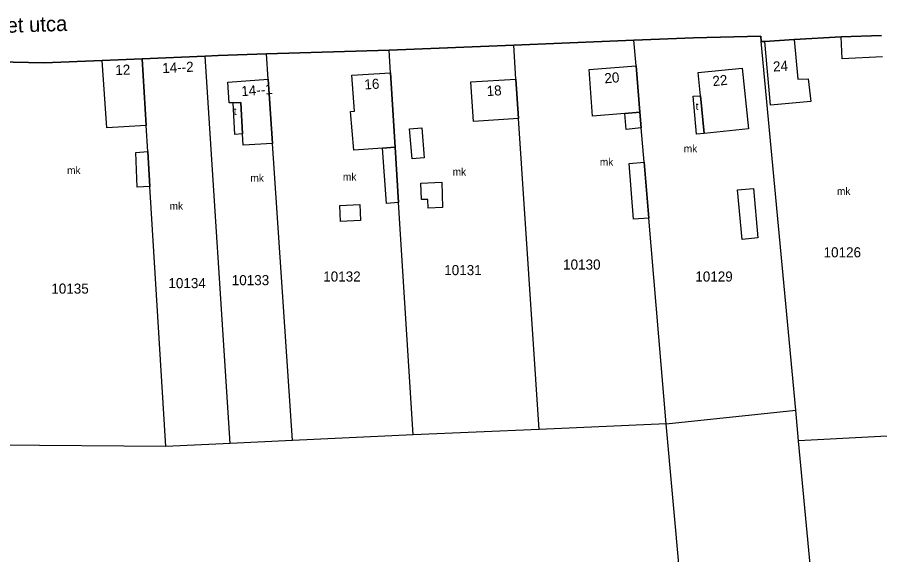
# Model space of a CAD drawing. Extents: x 768299 to 772392, y 136157 to 140026.
# Drawn here: x 769947.4 to 770118.7, y 139096 to 139202.8 of the extents above; entities that cross this region are included whole.
import ezdxf

# ---------------------------------------------------------------- set-up
doc = ezdxf.new("R2010")
doc.units = 0
for name, color, linetype in [('ITR-10-FRL_HATAR', 7, 'Continuous'), ('ITR-11-HRSZ', 7, 'Continuous'), ('ITR-15-MIN_OSZT', 7, 'Continuous'), ('ITR-30-LAKOEPULET', 7, 'Continuous'), ('ITR-31-GAZD_EPULET', 7, 'Continuous'), ('ITR-35-HAZSZAM', 7, 'Continuous'), ('ITR-36-EPULET_TART', 7, 'Continuous'), ('ITR-43-UTCANEV', 7, 'Continuous')]:
    doc.layers.add(name, color=color, linetype=linetype)

msp = doc.modelspace()

# ---------------------------------------------------------------- linework, layer by layer
at = {"layer": 'ITR-10-FRL_HATAR'}
for p, q in [((770095.06, 139199.06), (770081.72, 139198.72)), ((770095.17, 139198), (770095.06, 139199.06)), ((770111.03, 139198.94), (770101.7, 139198.39)), ((770119.03, 139199.22), (770111.03, 139198.94)), ((770046.01, 139197.25), (770021.26, 139196.3)), ((770069.87, 139198.29), (770046.01, 139197.25)), ((770046.46, 139190.52), (770046.01, 139197.25)), ((770081.72, 139198.72), (770069.87, 139198.29)), ((770070.3, 139193.18), (770069.87, 139198.29)), ((770095.91, 139198.04), (770095.17, 139198)), ((770102.01, 139124.77), (770095.17, 139198)), ((770101.7, 139198.39), (770095.91, 139198.04)), ((769996.94, 139195.54), (769987.33, 139195.24)), ((770021.26, 139196.3), (769996.94, 139195.54)), ((769997.28, 139190.53), (769996.94, 139195.54)), ((770021.54, 139191.79), (770021.26, 139196.3)), ((769952.79, 139193.78), (769938.86, 139194.11)), ((769964.28, 139194.25), (769952.79, 139193.78)), ((769972.25, 139194.54), (769964.28, 139194.25)), ((769984.72, 139195.12), (769972.25, 139194.54)), ((769973.05, 139181.31), (769972.25, 139194.54)), ((769987.33, 139195.24), (769984.72, 139195.12)), ((769989.71, 139118.17), (769984.72, 139195.12)), ((770071.08, 139183.96), (770070.3, 139193.18)), ((769998.13, 139177.72), (769997.28, 139190.53)), ((770022.47, 139177.01), (770021.54, 139191.79)), ((770046.98, 139182.7), (770046.46, 139190.52)), ((770071.34, 139180.83), (770071.08, 139183.96)), ((770051.09, 139120.9), (770046.98, 139182.7)), ((769973.37, 139176.14), (769973.05, 139181.31)), ((770071.92, 139174.07), (770071.34, 139180.83)), ((770002.08, 139118.75), (769998.13, 139177.72)), ((770023.16, 139166.01), (770022.47, 139177.01)), ((769973.79, 139169.22), (769973.37, 139176.14)), ((770072.86, 139162.94), (770071.92, 139174.07)), ((769976.92, 139117.58), (769973.79, 139169.22)), ((770026.05, 139119.87), (770023.16, 139166.01)), ((770076.31, 139122.03), (770072.86, 139162.94)), ((770076.31, 139122.03), (770102.01, 139124.77)), ((770102.58, 139118.65), (770102.01, 139124.77)), ((770076.31, 139122.03), (770051.09, 139120.9)), ((770082.98, 139047.62), (770076.31, 139122.03)), ((770051.09, 139120.9), (770026.05, 139119.87)), ((770002.08, 139118.75), (769989.71, 139118.17)), ((770026.05, 139119.87), (770002.08, 139118.75)), ((770126.89, 139119.93), (770102.58, 139118.65)), ((770109.12, 139048.55), (770102.58, 139118.65)), ((769976.92, 139117.58), (769942.89, 139117.83)), ((769989.71, 139118.17), (769976.92, 139117.58))]:
    msp.add_line(p, q, dxfattribs=at)
at = {"layer": 'ITR-15-MIN_OSZT'}
for p, q in [((770081.72, 139198.72), (770095.06, 139199.06)), ((770095.06, 139199.06), (770095.17, 139198)), ((770101.7, 139198.39), (770111.03, 139198.94)), ((770111.03, 139198.94), (770119.03, 139199.22)), ((770021.26, 139196.3), (770046.01, 139197.25)), ((770046.01, 139197.25), (770069.87, 139198.29)), ((770046.46, 139190.52), (770046.01, 139197.25)), ((770069.87, 139198.29), (770081.72, 139198.72)), ((770070.3, 139193.18), (770069.87, 139198.29)), ((770095.17, 139198), (770095.91, 139198.04)), ((770102.01, 139124.77), (770095.17, 139198)), ((770095.91, 139198.04), (770101.7, 139198.39)), ((769987.33, 139195.24), (769996.94, 139195.54)), ((769996.94, 139195.54), (770021.26, 139196.3)), ((769997.28, 139190.53), (769996.94, 139195.54)), ((770021.54, 139191.79), (770021.26, 139196.3)), ((769938.86, 139194.11), (769952.79, 139193.78)), ((769952.79, 139193.78), (769964.28, 139194.25)), ((769964.28, 139194.25), (769972.25, 139194.54)), ((769972.25, 139194.54), (769984.72, 139195.12)), ((769973.05, 139181.31), (769972.25, 139194.54)), ((769984.72, 139195.12), (769987.33, 139195.24)), ((769989.71, 139118.17), (769984.72, 139195.12)), ((770071.08, 139183.96), (770070.3, 139193.18)), ((769998.13, 139177.72), (769997.28, 139190.53)), ((770022.47, 139177.01), (770021.54, 139191.79)), ((770046.98, 139182.7), (770046.46, 139190.52)), ((770071.34, 139180.83), (770071.08, 139183.96)), ((770051.09, 139120.9), (770046.98, 139182.7)), ((769973.37, 139176.14), (769973.05, 139181.31)), ((770071.92, 139174.07), (770071.34, 139180.83)), ((770002.08, 139118.75), (769998.13, 139177.72)), ((770023.16, 139166.01), (770022.47, 139177.01)), ((769973.79, 139169.22), (769973.37, 139176.14)), ((770072.86, 139162.94), (770071.92, 139174.07)), ((769976.92, 139117.58), (769973.79, 139169.22)), ((770026.05, 139119.87), (770023.16, 139166.01)), ((770076.31, 139122.03), (770072.86, 139162.94)), ((770076.31, 139122.03), (770102.01, 139124.77)), ((770102.58, 139118.65), (770102.01, 139124.77)), ((770076.31, 139122.03), (770051.09, 139120.9)), ((770082.98, 139047.62), (770076.31, 139122.03)), ((770051.09, 139120.9), (770026.05, 139119.87)), ((770002.08, 139118.75), (769989.71, 139118.17)), ((770026.05, 139119.87), (770002.08, 139118.75)), ((770126.89, 139119.93), (770102.58, 139118.65)), ((770109.12, 139048.55), (770102.58, 139118.65)), ((769976.92, 139117.58), (769942.89, 139117.83)), ((769989.71, 139118.17), (769976.92, 139117.58))]:
    msp.add_line(p, q, dxfattribs=at)
at = {"layer": 'ITR-30-LAKOEPULET'}
for p, q in [((770095.91, 139198.04), (770101.7, 139198.39)), ((770096.98, 139185.34), (770095.91, 139198.04)), ((770101.7, 139198.39), (770102.46, 139190.5)), ((769964.28, 139194.25), (769972.25, 139194.54)), ((769965.2, 139180.87), (769964.28, 139194.25)), ((769972.25, 139194.54), (769973.05, 139181.31)), ((770060.97, 139192.45), (770070.3, 139193.18)), ((770061.69, 139183.16), (770060.97, 139192.45)), ((770070.3, 139193.18), (770071.08, 139183.96)), ((770082.62, 139191.83), (770091.36, 139192.73)), ((770091.36, 139192.73), (770092.61, 139180.63)), ((769989.22, 139189.95), (769997.28, 139190.53)), ((769997.28, 139190.53), (769998.13, 139177.72)), ((770013.9, 139191.32), (770021.54, 139191.79)), ((770014.43, 139184.18), (770013.9, 139191.32)), ((770021.54, 139191.79), (770022.47, 139177.01)), ((770037.52, 139189.97), (770046.46, 139190.52)), ((770046.46, 139190.52), (770046.98, 139182.7)), ((770083.09, 139187.24), (770082.62, 139191.83)), ((770102.46, 139190.5), (770104.47, 139190.62)), ((770104.47, 139190.62), (770104.98, 139186.1)), ((769989.5, 139185.8), (769989.22, 139189.95)), ((770038.03, 139182.09), (770037.52, 139189.97)), ((770083.86, 139179.73), (770083.09, 139187.24)), ((769990.28, 139185.83), (769989.5, 139185.8)), ((769991.83, 139185.9), (769990.28, 139185.83)), ((769992.19, 139179.65), (769991.83, 139185.9)), ((770104.98, 139186.1), (770096.98, 139185.34)), ((770013.63, 139184.1), (770014.43, 139184.18)), ((770014.29, 139176.45), (770013.63, 139184.1)), ((770068.11, 139183.71), (770061.69, 139183.16)), ((770071.08, 139183.96), (770068.11, 139183.71)), ((770046.98, 139182.7), (770038.03, 139182.09)), ((769973.05, 139181.31), (769965.2, 139180.87)), ((770092.61, 139180.63), (770083.86, 139179.73)), ((769992.31, 139177.43), (769992.19, 139179.65)), ((769998.13, 139177.72), (769992.31, 139177.43)), ((770019.99, 139176.84), (770014.29, 139176.45)), ((770022.47, 139177.01), (770019.99, 139176.84))]:
    msp.add_line(p, q, dxfattribs=at)
at = {"layer": 'ITR-31-GAZD_EPULET'}
for p, q in [((770111.03, 139198.94), (770119.03, 139199.22)), ((770111.26, 139194.58), (770111.03, 139198.94)), ((770119.25, 139194.94), (770111.26, 139194.58)), ((770068.11, 139183.71), (770071.08, 139183.96)), ((770068.34, 139180.53), (770068.11, 139183.71)), ((770071.08, 139183.96), (770071.34, 139180.83)), ((770025.32, 139180.68), (770027.74, 139180.89)), ((770025.82, 139174.72), (770025.32, 139180.68)), ((770027.74, 139180.89), (770028.24, 139174.92)), ((770071.34, 139180.83), (770068.34, 139180.53)), ((770019.99, 139176.84), (770022.47, 139177.01)), ((770020.73, 139165.82), (770019.99, 139176.84)), ((770022.47, 139177.01), (770023.16, 139166.01)), ((769970.96, 139175.96), (769973.37, 139176.14)), ((769971.24, 139169.07), (769970.96, 139175.96)), ((769973.37, 139176.14), (769973.79, 139169.22)), ((770028.24, 139174.92), (770025.82, 139174.72)), ((770068.95, 139173.74), (770071.92, 139174.07)), ((770069.81, 139162.69), (770068.95, 139173.74)), ((770071.92, 139174.07), (770072.86, 139162.94)), ((770027.55, 139169.88), (770031.71, 139170.04)), ((770027.68, 139166.6), (770027.55, 139169.88)), ((770031.71, 139170.04), (770031.89, 139165.02)), ((769973.79, 139169.22), (769971.24, 139169.07)), ((770090.47, 139168.55), (770093.6, 139168.83)), ((770091.39, 139158.7), (770090.47, 139168.55)), ((770093.6, 139168.83), (770094.52, 139159)), ((770028.97, 139166.65), (770027.68, 139166.6)), ((770029.04, 139164.91), (770028.97, 139166.65)), ((770011.46, 139165.41), (770015.44, 139165.62)), ((770011.62, 139162.27), (770011.46, 139165.41)), ((770015.44, 139165.62), (770015.59, 139162.48)), ((770023.16, 139166.01), (770020.73, 139165.82)), ((770031.89, 139165.02), (770029.04, 139164.91)), ((770015.59, 139162.48), (770011.62, 139162.27)), ((770072.86, 139162.94), (770069.81, 139162.69)), ((770094.52, 139159), (770091.39, 139158.7))]:
    msp.add_line(p, q, dxfattribs=at)
at = {"layer": 'ITR-36-EPULET_TART'}
for p, q in [((770081.65, 139187.13), (770083.09, 139187.24)), ((770082.31, 139179.58), (770081.65, 139187.13)), ((770083.09, 139187.24), (770083.86, 139179.73)), ((769990.28, 139185.83), (769991.83, 139185.9)), ((769990.66, 139179.56), (769990.28, 139185.83)), ((769991.83, 139185.9), (769992.19, 139179.65)), ((769992.19, 139179.65), (769990.66, 139179.56)), ((770083.86, 139179.73), (770082.31, 139179.58))]:
    msp.add_line(p, q, dxfattribs=at)

# ---------------------------------------------------------------- texts
at = {"layer": 'ITR-11-HRSZ'}
for s, p in [('10126', (770107.54, 139155.13)), ('10130', (770055.82, 139152.7)), ('10131', (770032.22, 139151.59)), ('10134', (769977.45, 139149.01)), ('10133', (769990.03, 139149.6)), ('10132', (770008.19, 139150.32)), ('10129', (770082.07, 139150.32)), ('10135', (769954.2, 139147.92))]:
    msp.add_text(s, height=2, dxfattribs=at).set_placement(p)
at = {"layer": 'ITR-15-MIN_OSZT'}
for p in [(770079.785, 139175.986), (769957.334, 139171.673), (770063.111, 139173.334), (769993.741, 139170.153), (770012.101, 139170.391), (770033.891, 139171.372), (770110.202, 139167.516), (769977.687, 139164.583)]:
    msp.add_text('mk', height=1.5, dxfattribs=at).set_placement(p)
at = {"layer": 'ITR-35-HAZSZAM'}
for s, rotation, p in [('14--2', 2.7, (769976.27, 139191.72)), ('24', 3.5, (770097.56, 139192.03)), ('12', 2.1, (769966.94, 139191.34)), ('16', 3.5, (770016.42, 139188.47)), ('20', 4.5, (770064.1, 139189.69)), ('22', 5.9, (770085.59, 139189.12)), ('14--1', 4.1, (769991.98, 139187.14)), ('18', 3.5, (770040.7, 139187.16))]:
    msp.add_text(s, height=2, rotation=rotation, dxfattribs=at).set_placement(p)
at = {"layer": 'ITR-36-EPULET_TART'}
for p in [(770082.15, 139184.41), (769990.43, 139183.39)]:
    msp.add_text('t', height=1.5, dxfattribs=at).set_placement(p)
at = {"layer": 'ITR-43-UTCANEV'}
msp.add_text('Szil*gyi Erzs*bet utca', height=3, rotation=1.9, dxfattribs=at).set_placement((769919.3, 139198.86))

doc.saveas('drawing.dxf')
